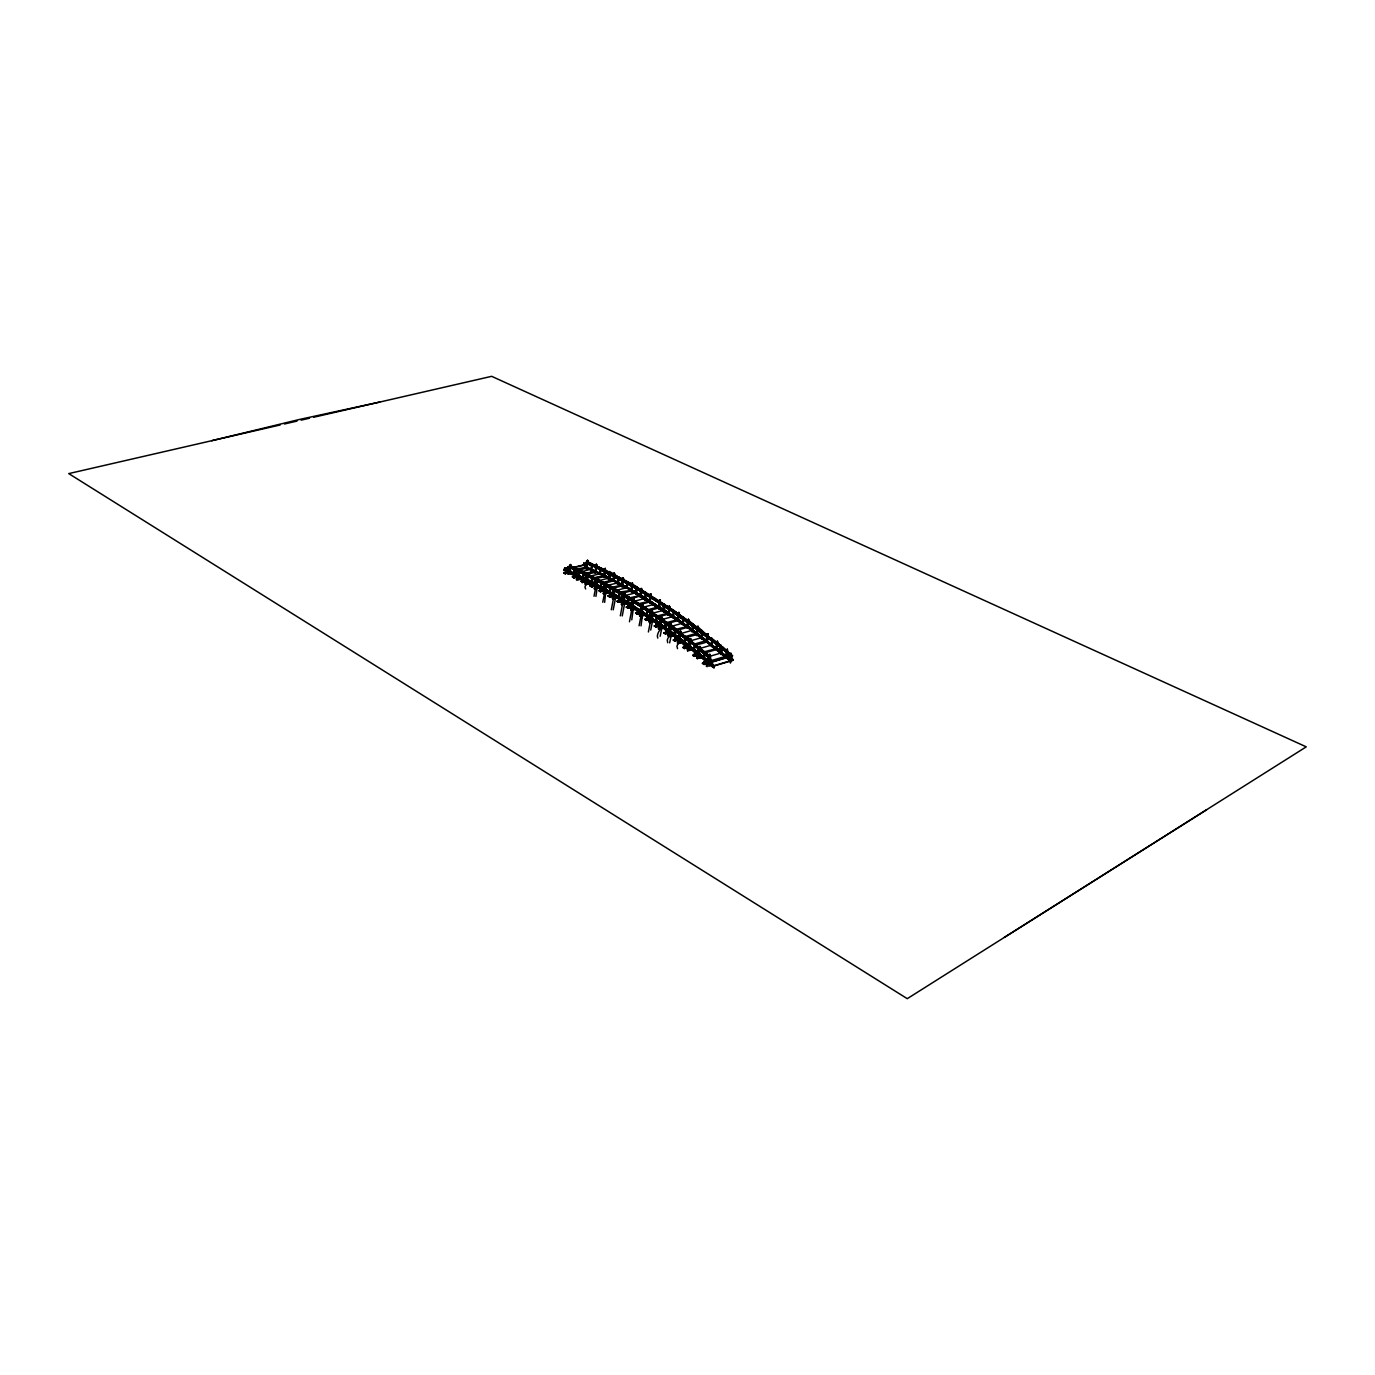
<?xml version="1.0" encoding="UTF-8"?>
<svg xmlns="http://www.w3.org/2000/svg" width="1375" height="1375" viewBox="0 0 1375 1375"><rect width="100%" height="100%" fill="white"/><g stroke="black" fill="none" stroke-linecap="round" stroke-linejoin="round"><path stroke-width="1.5" d="M579.528 576.348L573.667 577.792L579.562 576.022L574.544 573.65L574.802 568.098M664.348 605.481L644.634 592.47L664.675 604.828M574.355 573.186L574.698 568.288M605.137 569.508L605.223 568.511L604.725 569.37M665.947 623.305C666.944 618.148 665.139 640.148 665.397 623.253L665.534 627.43M641.438 588.328L640.905 588.93C642.469 591.216 640.87 587.108 640.939 589.102M565.641 571.467L566.225 570.762L565.658 573.65L565.383 571.244M583.069 581.333L583.533 572.894M642.778 604.45C639.22 640.148 644.445 593.759 642.555 605.859M668.198 615.158L669.659 606.925M583.43 573.152L583.206 582.141L583.705 578.102M671.086 623.958L670.588 624.68M574.08 576.641L574.028 574.733L574.922 575.317L569.663 573.444M649.808 602.92L650.684 593.862L650.169 594.739M675.469 630.42L675.83 629.011L685.042 636.539M656.82 615.725C644.188 606.925 657.284 608.592 651.561 619.678C649.894 619.764 653.091 608.884 651.63 611.462M583.241 579.356L578.411 577.552L579.064 575.369L572.413 576.984L578.291 575.214M600.084 568.958L601.133 568.408L599.998 573.633L600.755 567.875L612.803 574.406M587.795 561.155C581.728 560.347 616.722 575.987 600.806 568.855M591.903 577.637C564.403 559.402 606.753 586.523 601.305 581.642M587.623 579.906C571.622 583.98 588.878 576.727 592.212 582.038C591.198 592.883 593.914 581.728 591.68 584.186M609.709 573.255C607.888 571.931 611.016 573.169 609.503 577.895C613.181 572.877 606.409 572.292 609.95 573.375L608.884 572.67L608.438 579.631M632.173 583.877L632.277 582.862L631.984 590.769M608.558 579.717L609.194 572.55L608.798 573.564M609.383 596.853L615.312 595.358L609.383 596.853L608.077 596.011L610.397 596.733L610.448 586.317M633.308 599.294L633.462 598.366L632.947 599.242M658.831 608.953L660.017 599.775L658.573 607.612M683.255 618.544L683.977 617.736L682.034 617.409M568.562 574.303L568.167 572.138L567.909 573.873M610.603 586.128C594.172 577.895 627.413 595.719 610.569 586.094L610.208 587.692L610.345 586.523M660.842 624.955L660.67 626.312L661.581 617.1L660.98 626.227L651.784 619.953M577.466 578.377L577.534 576.503M586.352 580.869L585.784 582.433M601.133 588.741L600.961 591.319M587.727 563.406L619.489 579.7L617.323 577.844L619.025 577.448L617.822 584.306M594.705 589.17L594.602 585.217L594.705 589.17L600.789 587.606M595.169 587.383L595.237 585.475M618.372 577.62L617.323 577.844L618.698 577.895M604.209 590.356L603.659 594.052L610.105 592.281L605.584 589.72M697.005 633.188L692.88 630.111L693.378 625.694C692.536 623.906 687.139 618.32 687.895 620.073M610.087 594.722L610.689 593.862L610.191 596.595M669.35 606.53L667.941 615.003M618.819 597.627L612.7 599.208L612.597 595.237M613.181 597.42L613.25 595.495M591.594 582.192C583.395 583.292 588.913 569.68 588.07 573.598C590.03 572.533 583.258 585.544 592.006 584.358M627.928 603.075L621.809 604.691L622.188 600.995L615.106 597.025M622.291 602.886L622.377 600.961M627.43 582.794L626.88 582.364M623.184 600.291L623.116 599.603C607.217 604.759 626.175 596.337 628.409 602.473L627.997 604.398L628.358 597.145L628.031 602.783M692.794 625.591L693.533 624.783L673.887 610.844M617.719 578.222L617.908 577.122M629.131 598.005L628.702 597.094M619.73 600.067L618.836 599.191L619.197 600.067M640.836 612.683L640.561 614.677L640.647 612.734M596.355 564.231L595.959 572.292L590.511 570.023L591.817 569.697M636.642 587.211L635.869 594.155M650.083 620.916L650.169 618.956M636.591 587.503L646.061 592.556L644.772 593.347M659.587 625.505L659.312 627.516L658.419 627.086L658.986 629.303L665.792 627.602L670.381 631.366M678.391 613.113L678.872 612.391L677.892 620.606M669.075 632.397L668.8 634.408L667.889 633.978L668.456 636.213C677.583 638.275 678.906 626.914 670.45 625.522C673.148 625.762 668.989 622.892 671.344 624.955M669.986 632.947L679.405 640.595L680.659 631.091L679.645 639.427M678.528 641.558L678.631 639.581M615.33 588.998L647.47 609.005L646.387 616.309L647.264 609.022M688.273 647.041L687.637 650.873L691.763 649.688M614.161 573.134L612.941 580.8M647.109 609.916L647.419 608.97L646.714 614.281M697.984 654.792L697.159 656.477M703.055 632.62L702.281 631.744L701.886 632.792M687.191 628.22L688.411 619.18L687.861 627.584L705.684 641.163L697.486 634.356M704.533 653.177C705.427 647.814 704.103 664.022 703.914 657.611M707.644 664.847L707.747 662.853M646.439 619.231L647.212 617.066L647.023 618.097M655.978 626.622L656.442 624.663M664.383 605.292C661.306 602.886 671.155 608.214 668.903 606.822M709.844 654.259L709.139 655.153L710.239 655.652L709.156 654.569C712.542 655.102 708.245 666.652 708.692 662.355L709.964 661.994L712.955 665.981L709.913 662.337M696.712 635.577L698.019 626.244L697.452 634.683L698.38 634.425M712.611 640.234L711.648 639.375L712.714 640.458C709.913 651.767 713.333 638.292 710.737 638.464M673.166 617.977L673.389 611.514M665.723 630.627L665.895 633.823L665.552 630.661L666.497 631.262C664.091 631.52 668.645 630.334 665.775 633.445M674.85 636.711L675.658 629.252M690.198 639.564L690.319 638.516L689.786 639.427M683.323 618.32L683.427 617.392L682.688 622.858M706.63 641.919L707.025 633.892L708.108 633.875M659.863 600.72L659.948 600.377M670.416 631.039L663.816 632.998L670.673 631.194L679.989 638.206L673.372 640.183L674.781 641.094L675.108 637.828L675.933 638.739M683.358 617.616L682.619 624.766M689.477 646.817L712.233 666.205C713.522 660.533 711.872 670.536 709.672 656.253M689.425 647.144L697.709 653.967L700.167 653.95L709.053 661.788L684.681 642.245C684.286 648.691 684.183 632.775 685.661 637.862L684.527 642.417L684.819 637.312M709.431 657.628C703.708 656.614 685.163 632.448 684.784 638.223C649.963 610.483 609.28 585.991 570.745 567.548M697.933 626.948L712.972 640.389L711.58 639.152M682.962 617.255L681.948 617.409L682.945 617.392M721.927 648.175L720.603 647.453M563.698 572.859L569.559 571.106L571.175 572.138L564.936 573.667L563.698 572.859L570.333 571.261L578.136 575.403M570.161 573.1L569.594 570.78L568.614 571.656L563.802 569.731L584.323 564.747L587.555 560.209L586.3 568.941M569.594 571.759L569.594 570.78L564.059 569.353L574.527 573.959L569.852 572.464M564.695 569.508L569.989 565.916L579.562 570.161L570.333 565.83L564.644 569.577L564.73 567.72L564.609 570.006L564.884 567.823M564.936 573.667L563.733 572.533M565.658 573.65L565.812 570.505M569.766 572.258C570.625 564.988 569.783 563.956 570.797 565.28M570.969 565.314L570.109 567.239C556.411 584.547 580.181 556.016 564.609 570.006M569.869 573.186L570.573 564.438L570.367 565.538M570.367 572.103L570.934 565.623L569.903 565.159M573.994 577.517L574.458 574.87M574.183 574.698L574.389 577.775L572.447 576.658M579.064 575.369L579.545 576.366L573.873 573.495L574.802 573.478L575.3 568.408L569.955 565.967M671.498 624.216L670.931 624.92L671.086 624.044M580.869 577.087L576.469 578.033L576.314 579.7L583.086 578.634M577.002 580.147L577.156 578.48L581.213 577.483M578.497 576.366L579.322 568.408L579.116 576.211M628.203 598.709L610.122 586.678L578.652 570.35L574.458 576.606L578.789 570.436M578.909 577.225L579.82 568.837L578.789 569.095M680.058 639.272L694.564 649.688C693.859 656.958 693.877 640.269 695.355 645.442L694.203 650.031L694.512 644.909M573.65 570.109L586.85 566.878L584.1 564.472L583.378 564.953L587.348 567.944M582.708 578.033L583.172 572.98M583.877 565.297L583.756 563.217L583.877 565.297L587.847 561M583.43 577.603L582.656 577.741C593.209 579.098 585.698 584.22 581.247 581.023M583.172 580.112L584.083 572.619L583.034 573.169M584.341 564.781L584.152 562.994M582.88 581.006L583.206 582.141M591.903 583L585.114 584.083L585.269 582.398L589.325 581.384M586.523 569.078L587.555 560.312M586.833 569.009L587.177 567.892L596.114 572M585.819 584.53L585.973 582.862L590.03 581.831M586.18 579.803L578.6 576.572M590.906 569.92L587.142 568.219L587.933 561.498L587.039 560.897M587.108 579.562L579.58 575.712L578.05 576.073M583.533 581.161L587.692 575.661C591.989 567.48 573.805 596.011 587.486 574.681M692.312 624.164L691.556 623.425L691.934 624.319M716.358 649.602L717.441 641.248L716.908 642.142M591.113 564.97L591.473 563.973L590.872 571.089L592.298 564.248L591.25 564.781M590.098 585.973L595.994 584.169L597.644 585.217L591.37 586.816L590.098 585.973L596.784 584.341L605.516 589.05L599.07 590.545L600.342 591.714L606.22 590.202L597.283 584.994L591.405 586.489L590.116 585.664M591.834 582.347L592.109 576.812L591.766 585.63M592.092 586.781L592.264 583.584M585.114 584.083L592.453 582.192L592.642 577.534M594.705 571.158L596.166 571.141M595.066 572.997L595.873 564.919M595.306 573.152L596.355 564.334M595.598 573.066L595.702 572M595.908 571.312L587.211 567.583L584.066 564.781M680.505 632.07L680.144 631.228L680.986 631.933M727.083 650.409C727.169 650.564 728.08 648.347 726.498 650.409L725.639 657.216M595.925 572.275C631.503 588.053 665.792 610.827 697.589 634.356L686.348 637.502M596.423 566.105L600.789 567.909M595.066 584.409L587.417 580.938M596.217 585.355L596.389 578.153L597.438 578.634L596.836 585.2L591.25 582.605M596.561 578.188L597.369 578.119M596.08 584.512C595.564 591.044 598.812 574.166 596.527 578.016M592.144 585.595L596.595 580.267C597.18 575.902 585.166 597.472 596.664 579.459M610.345 593.88L596.802 586.987L595.805 586.18L596.716 585.114M596.784 584.341L595.822 584.684M600.067 568.752L600.583 568.683M600.841 582.312L601.786 582.656C599.792 594.464 600.6 578.738 601.631 581.573M601.494 587.297C601.184 600.256 597.42 578.858 604.931 589.359L605.275 591.164L605.688 589.995L609.434 592.144L605.327 590.116M600.342 591.714L599.07 590.545M694.839 653.984L695.458 653.211C697.83 658.952 689.941 653.434 694.117 656.373L700.133 654.294L694.117 656.373M603.539 575.455L609.52 578.325M603.917 577.311C603.9 571.175 606.77 560.759 604.227 577.242M603.659 594.052L603.625 591.938M604.502 576.022L605.155 569.095M604.811 576.606L605.223 568.511M598.348 580.817L609.503 577.895L603.952 575.712M605.189 590.219L605.498 583.155L606.444 583.464L605.808 590.064L604.261 589.222M601.391 590.666L605.378 584.117M605.275 591.164L606.048 582.261L606.289 583.12M605.722 589.531L599.036 590.872M605 570.797L608.867 572.842M608.867 579.648L608.902 577.792M603.9 576.159L605.533 575.781L613.388 579.786L602.164 582.605M605.653 585.578L600.961 582.57L610.827 587.52L609.795 591.955L609.727 587.383C611.909 585.492 566.775 563.647 606.306 583.928M609.675 596.544L610.277 593.587L610.087 596.819M610.07 593.467L610.105 591.594L605.756 589.205M626.622 588.036L612.459 580.009M613.302 581.023L614.092 573.633M613.68 580.181L604.845 575.953M613.748 581.178L614.539 573.289M615.123 587.245L614.092 596.544L606.066 591.886M614.075 594.842L606.255 589.875L600.377 591.387M614.487 590.133L614.436 589.222L610.139 595.616L614.436 589.222M614.178 595.048L614.316 596.286L614.487 594.963M703.845 659.57L704.636 652.283M684.681 642.245L649.017 616.344L609.469 591.817L615.312 595.358M618.475 582.553C616.309 583.103 620.28 581.109 618.887 578.325L617.375 577.242L618.802 578.102M618.887 597.094L619.317 591.422M619.334 596.819L618.853 598.709L619.025 596.905M619.231 591.938L629.234 597.42L628.65 602.628L627.705 602.645L646.886 615.106L641.97 612.786M624.8 600.686C604.983 603.384 640.269 603.23 614.367 595.255M619.283 599.328L618.784 599.792C618.561 605.464 621.998 597.111 615.519 596.922L614.092 596.544M618.853 598.709L618.887 591.594L619.833 592.419M619.317 592.814L619.781 591.559L619.506 596.922L618.561 596.956L623.648 599.964M621.827 586.695L622.531 578.084L623.425 578.789M717.286 642.228C718.352 644.703 731.277 652.094 729.609 655.703M622.067 586.85C621.259 584.117 624.284 577.363 622.531 578.084L623.597 578.806L622.755 585.991M622.377 586.781L622.48 585.681M621.809 604.691L621.62 602.577M622.48 584.925L623.648 585.733L612.03 580.439M623.975 600.652C621.191 595.547 626.278 585.767 623.184 601.597C625.642 601.184 623.837 590.322 624.491 593.656M623.614 595.564L623.562 594.653L619.248 601.081L623.562 594.653M623.614 600.411L623.734 601.666M626.347 582.502L627.705 581.728L636.831 586.919L635.92 587.228M627.498 582.691L626.398 582.038L628.083 582.261L626.931 587.537L627.241 581.986M626.931 587.537L627.481 582.845L636.264 588.156M627.688 608.094L633.634 606.53L627.688 608.094L626.347 607.217L632.878 605.344L628.169 602.302M697.864 627.223C696.695 625.178 699.737 628.169 697.366 627.808L692.828 624.284L692.261 625.539C693.137 636.041 692.192 625.986 686.95 626.639M704.086 664.039L704.223 661.117L705.186 661.753L704.172 661.616M626.381 606.891L628.375 608.025L628.564 604.777L627.962 607.75M628.117 605.55L628.702 607.956L628.564 604.777L623.202 602.009M631.142 591.938L631.572 584.031L632.689 583.859M631.297 590.391L622.256 584.994M631.452 591.852L632.208 583.464M691.917 630.712L692.845 630.455L688.823 626.983L687.861 627.584L631.847 590.734L621.517 593.398M631.761 590.047L630.558 589.566M635.078 609.348L630.987 610.431L631.383 606.736M631.348 605.567L623.459 601.03M632.534 606.547L632.775 599.225L633.858 598.623M632.38 607.32L633.273 599.603M633.394 598.967L632.38 607.733L633.462 598.469M632.741 599.552L633.738 599.191M726.155 657.559L727.255 649.172L726.773 657.388L725.192 656.786L730.864 660.98L732.978 660.361L731.672 660.137L726.962 651.664L692.725 624.8M644.325 597.489L635.577 592.333L636.505 587.005L641.644 590.219M636.247 587.658C666.48 606.495 583.413 559.178 623.03 580.439M636.711 592.556L637.244 587.331L635.903 587.366L641.644 591.078L641.506 590.133M636.969 614.127L642.933 612.202L636.969 614.127L635.662 612.923L642.142 611.686M635.662 612.923L637.673 614.058L637.862 610.792L637.244 613.783M637.398 611.566L637.553 613.697M637.777 613.834L638.103 611.514L637.244 611.703M641.712 589.033L640.767 589.067L640.045 596.011L641.73 595.616M640.286 597.334L640.166 596.08M640.595 597.248L641.369 588.827M640.991 596.475L641.833 589.548L640.767 589.067M699.961 646.869C696.781 668.955 702.092 642.452 699.514 647.161M643.775 613.147L639.684 614.247L639.495 615.966L647.195 614.608L642.417 611.514L635.628 613.25M640.252 616.447L640.423 614.728M640.647 611.583L632.655 606.77M641.833 612.562L642.211 605.361M642.142 607.269L642.073 606.358L637.725 612.855L642.28 607.372M642.28 605.069L643.173 605.688M632.38 607.733L641.902 613.508L641.97 612.064M644.72 593.089L664.916 605.653L664.434 609.95L659.038 607.062M645.012 593.261L645.167 592.316M663.953 605.309L665.053 604.759L645.889 592.573L644.72 599.861L645.528 593.192M644.858 599.947L645.356 598.073M654.156 604.656L655.084 604.416L645.648 598.245L646.422 592.934L644.566 593.209M646.319 620.417L652.283 618.475L646.319 620.417L644.995 619.197L650.925 617.581L623.219 599.964M646.525 616.395L646.886 614.402L651.527 617.616L644.944 619.523M646.577 620.073L646.663 619.163M647.212 617.066L647.333 620.263L646.611 617.684M644.995 619.197L647.006 620.348L646.663 617.203L647.642 617.341M649.258 601.666L649.997 594.705L651.08 594.12M649.43 601.287L644.737 597.953L650.117 601.098M650.65 596.595L650.598 595.684M650.22 602.147L650.942 594.67M650.925 601.614L649.791 602.233M649.584 622.737L649.017 620.52L649.584 622.737L656.597 620.898L656.923 615.45M651.114 618.492L659.347 624.714L650.684 618.492L652.145 610.586M652.077 611.188L651.561 619.678M660.309 624.095L661.684 625.35L655.737 626.983L654.345 626.089L660.894 624.491M655.978 621.07L656.494 615.33L666.291 622.428M655.961 620.778L656.219 622.617L656.425 620.778L655.48 620.744M655.737 626.983L661.719 625.006L671.584 632.122M659.691 607.2L649.705 601.116M659.123 608.867L659.244 607.767M660 602.525L659.931 601.597M660.292 600.892L659.519 608.077L660.447 607.836L658.9 606.702M722.047 647.23L721.205 654.466M658.986 629.303L658.814 627.155M660.602 625.367L661.581 617.1M661.014 619.214L656.459 625.677L661.272 619.042M661.066 617.994L661.581 617.186M664.727 604.381C662.114 602.284 662.595 609.366 664.434 609.95M663.317 611.738L664.28 609.778L668.852 612.906L667.116 613.508L630.094 590.322M663.953 606.152L664.177 604.158L663.3 604.519M663.455 611.823L664.434 605.189M663.747 611.738L663.953 609.933M665.191 629.475L666.136 622.136M665.259 633.566C678.184 628.719 666.927 636.419 663.867 632.655M667.528 613.405L656.098 616.206M668.491 615.072L668.628 613.972M669.35 606.547L669.058 613.972L657.834 616.962M668.886 614.281L669.419 605.945M668.456 636.213L668.663 634.477L672.77 633.325M670.089 632.259L670.347 625.161L671.413 624.8M660.877 617.959L670.777 625.917L665.947 632.586L666.823 632.62L670.364 625.986L651.406 611.772L652.455 611.411M670.33 631.83L670.141 633.205L671.017 624.559M672.53 610.672L674.214 610.758M669.9 633.05L671.481 625.316L670.381 624.834M673.63 610.672L673.355 615.862M670.45 625.522L680.35 633.05L675.503 639.77L680.144 634.167L675.177 630.919L676.208 629.612L675.314 629.32L709.569 656.769L711.889 665.93L712.989 665.655M675.159 636.625L675.228 634.683M675.658 637.673L675.778 640.922L675.572 638.498M677.566 619.902L672.994 616.189L674.489 610.964L664.297 604.502M675.005 640.716L675.898 638.43M678.837 615.158L678.786 614.23L681.141 617.392M679.13 613.388L678.872 612.391M682.138 642.228L678.013 643.397L678.133 639.238L677.789 641.059M678.013 643.397L677.841 641.248M679.13 640.234L679.525 638.567M679.714 634.322L680.092 633.239M679.456 640.217L681.106 632.122M673.372 640.183L680.247 638.361L679.491 638.911M682.344 618.509L683.014 616.773L681.983 617.117C723.078 649.722 645.58 588.586 690.25 624.577M674.781 641.094L680.78 639.083L674.816 640.767L673.406 639.839M672.53 616.962L676.964 619.884L665.431 622.909L670.227 626.708L683.323 622.978L683.633 618.2M683.031 647.316L684.441 648.244L690.422 646.542L684.406 648.587L683.031 647.316L688.995 645.614L690.783 646.766M684.956 647.642L684.509 647.35C685.867 640.802 684.922 651.767 685.3 645.15M684.406 648.587L684.509 647.35M687.07 626.725L682.464 622.978M685.541 645.906L684.63 648.192M688.359 621.947L688.617 621.208M688.669 620.177L688.411 619.18M691.178 647.436L687.053 648.622L687.637 650.873M691.625 624.061L692.536 623.562L691.917 624.473M689.167 646.027L689.339 647.848L690.233 639.134M685.438 647.436L689.992 640.492L685.094 636.47M691.848 625.298L692.089 623.288M689.906 646.714C688.359 623.133 696.764 663.472 680.23 640.561M692.983 624.422L692.158 631.847L692.381 630.008M731.672 660.137L731.861 658.384C736.966 665.036 718.781 637.089 732.05 659.759M696.455 635.405L697.933 626.656M694.203 655.119L694.908 653.366M696.644 633.823L679.319 620.177L678.339 620.761L679.302 613.405L678.219 612.666L679.422 612.837L678.305 613.405M694.323 655.978L694.427 655.05M694.77 656.27L694.994 652.902M697.022 635.473L697.159 634.356M697.348 633.617L696.111 633.119M701.284 632.775L697.812 628.925M698.277 627.241L698.019 626.244M701.078 657.559L697.331 658.659L697.314 656.425M697.331 658.659L697.537 656.906L701.302 655.806M698.998 654.655L699.342 647.144L700.477 646.525M701.009 633.566L701.147 630.506L701.955 631.4M699.359 649.241L699.72 648.227L694.788 644.067M701.25 633.72L701.68 630.352M701.559 633.634L702.35 632.087M699.033 655.6L699.222 654.208M699.273 653.744L693.842 649.894L698.655 653.692M702.814 632.5L701.869 637.484L702.041 631.4L701.078 630.97L701.972 630.558M701.456 639.203L702.316 637.123L710.789 644.102M701.766 639.117L702.488 632.62M714.089 665.981L709.878 662.681L703.897 664.452L702.488 663.162L731.105 654.723C736.656 657.353 722.133 657.473 727.444 656.838L733.03 660.017L711.992 666.273L714.089 665.981L713.883 667.734L714.502 665.844L708.434 661.375M704.052 657.405L704.688 652.008L703.966 653.159M706.114 641.592L707.678 633.6M703.897 664.452L732.566 655.652M707.008 640.991L692.656 630.18M707.627 636.384L707.575 635.456L709.93 638.636M704.412 663.936L704.773 660.962L704.55 664.331L702.488 663.162M725.192 656.786L707.111 642.073L708.091 634.958L707.18 633.738M706.303 666.205L707.231 662.509L707.094 664.486M707.094 666.72L707.317 664.967L711.081 663.85M710.892 638.498L711.339 637.708L711.631 638.756M709.844 654.363L708.778 662.698L709.259 655.308M711.339 637.708L711.202 638.688L711.648 637.914M708.606 662.166L700.133 654.294M709.156 657.284L709.105 656.339L704.602 663.077L709.105 656.339M709.002 662.252L708.555 663.489M711.562 645.012L712.164 639.1L712.095 640.647M711.459 646.663L711.528 644.72M711.889 665.93L712.594 663.609M726.533 656.631L717.63 648.88L715.842 649.258L716.684 642.452C719.452 638.034 714.88 649.705 717.784 649.481L720.534 651.87M716.736 648.673L706.595 641.025M720.362 647.591L717.32 643.105L726.842 652.248L673.475 612.27L641.025 591.663M720.397 648.587L721.084 645.339L721.291 647.677M720.637 648.742L721.084 645.339M720.947 648.656L721.841 647.367M721.325 652.833L721.772 647.058M720.895 654.569L720.981 652.609L726.567 656.287M721.136 652.712L722.666 647.35L721.428 647.178M722.752 647.711L721.308 646.783L722.752 647.711L703.862 653.211M623.184 577.93L621.827 585.544M732.978 660.361L725.691 656.752M624.25 592.78L624.181 593.364M730.211 656.545L730.434 653.933M730.898 653.28L730.434 656.683L730.898 653.28L730.4 655.394M730.864 655.686L730.28 656.305M732.514 655.995L731.105 654.723M730.245 662.853L730.469 661.1L706.698 642.194M730.641 662.733L730.864 660.98M694.719 645.631C693.842 644.359 700.923 644.652 707.145 641.747L716.977 649.412M701.216 632.431L702.402 633.119L702.831 631.52M722.098 646.989L721.359 648.106M601.408 581.436L600.72 590.511M627.344 583.309L628.083 582.261L627.017 582.811M665.895 623.58C663.936 616.223 652.438 616.138 646.972 609.572M664.297 605.825L664.52 604.416M673.234 611.72L673.956 610.62M684.784 638.223L695.028 645.7L649.464 612.27L626.192 597.3L592.247 578.136L592.573 576.52M661.392 618.355L660.911 617.375L661.994 617.358M614.161 573.048L614.539 574.338L613.491 573.873L614.47 573.839M614.436 588.105L614.917 588.483M605.825 583.619L605.55 582.278L606.358 582.966L605.344 583.327L606.461 583.137M692.88 625.212L693.275 625.453M579.116 569.611L578.669 568.666M576.623 577.998L577.07 576.194L576.812 577.947M585.613 582.33L585.698 580.611M720.998 645.803L720.534 646.284M594.773 585.183L594.997 587.434L598.916 586.455M607.888 591.319C603.264 596.372 603.608 587.28 603.281 591.869L607.561 590.923M701.594 630.781L702.075 631.108M588.07 573.598L587.177 581.505L587.795 580.216L592.161 582.691L591.216 582.931M630.781 608.162L631.073 606.375L631.297 608.678L635.25 607.647M640.561 614.677L640.337 612.356L640.217 614.281M656.597 615.536L656.219 622.617M649.361 620.434L649.67 618.63M675.555 638.12L675.469 638.894M645.82 592.831L645.717 593.725M585.664 588.964C582.725 585.011 589.961 583.12 587.383 584.134M687.225 648.587L687.758 646.697L687.981 649.069L691.969 647.952M594.034 596.252L595.53 588.345L596.681 588.019M595.925 596.372C597.3 588.792 596.63 587.28 596.269 588.775M602.748 602.25L604.587 593.02M604.656 602.37L605.636 592.9M620.314 615.828L622.617 603.831L624.439 604.158M622.239 615.948L624.542 603.952L623.528 603.453M697.263 654.517L696.919 656.339L697.452 654.466M611.308 609.778L613.508 598.366M629.458 621.758L631.795 609.572L633.617 609.898M631.778 619.833L633.205 609.28M647.092 617.495L647.591 617.822M613.216 609.881L615.433 598.469L613.955 598.022M639.066 625.78L641.145 615.364M641.008 625.883L642.452 615.278M648.381 631.967L650.375 621.844M650.719 630.059L652.334 621.964L651.286 621.466M628.444 605.189L638.292 611.067L637.673 611.978L638.137 610.981M657.8 638.103C655.566 634.081 662.406 626.88 660.567 628.856M660.155 636.264L661.736 628.513L660.688 628.014M667.717 642.727C665.552 637.673 671.378 635.817 670.416 634.941M669.677 642.847L671.223 635.405L670.055 635.766M677.514 648.639C674.988 643.552 681.312 643.191 679.972 642.125M699.273 657.336L700.012 658.041L698.277 657.955M689.837 649.619L688.497 649.722M579.236 579.064L577.981 579.545M694.822 655.016C702.247 659.656 689.786 637.605 709.466 656.855M704.911 663.283L709.311 657.388L704.258 653.28L708.916 657.061L709.998 656.648L704.498 651.973M610.431 595.805L614.711 589.411M623.477 595.478L619.816 600.944L623.769 595.667M632.758 600.359L628.427 606.822L632.964 601.373M628.719 607.011L633.05 600.548M638.017 613.044L642.366 606.547M647.058 619.128C661.1 599.019 638.447 632.019 651.647 613.611M656.769 625.883L660.859 619.111M666.239 632.775L670.364 625.986L675.383 629.63M675.795 639.959L679.938 633.136M565.984 572.67L569.903 566.259L579.528 570.591L574.527 567.978L573.942 573.805L587.675 580.559M574.716 576.778L578.927 570.522M619.644 600.067L619.18 600.222M638.137 611.823L637.794 610.689M656.889 624.645L656.064 623.752L656.081 625.728M695.286 653.967L694.633 653.039M618.097 577.809L617.392 584.289L618.252 578.119L617.341 577.706M683.1 617.461L683.22 618.819M722.27 647.247L716.891 641.97M716.513 644.016L706.836 636.298L716.461 644.462M726.962 651.664L722.322 646.783M697.314 627.859C698.603 628.427 709.552 638.069 707.025 633.892L707.678 633.703M697.108 628.994L705.822 635.027M689.614 640.166L690.748 639.564L689.648 638.808L690.869 638.98L689.58 639.736L710.05 656.184L712.336 665.792M702.402 631.641L702.023 632.603M702.195 632.878L706.716 636.814M699.342 647.9L700.442 647.625L699.342 647.144M673.527 611.823L674.386 611.531L664.245 604.948M678.133 614.436L673.784 610.655L678.236 613.938L679.198 613.216M670.227 626.708L675.28 630.386M683.22 617.358L687.655 621.242M689.356 641.764L679.766 633.858L691.952 630.386M687.569 621.844L693.413 625.35M651.217 613.766C636.934 603.23 661.392 619.867 647.075 610.173M685.403 637.622L656.253 616.516L675.228 630.455M610.981 595.65L614.35 590.047L619.627 592.402M619.094 592.591L614.814 590.184M618.166 577.294L618.062 578.256L627.997 582.828M628.478 597.094L647.797 609.366L646.697 609.933M645.459 593.777L645.683 594M600.136 569.663L596.011 567.153L609.95 573.375M597.283 580.147L592.006 577.861L615.295 590.064M600.737 569.095L604.828 571.88M609.091 573.598L613.766 576.417M606.272 584.994L610.517 587.727M609.984 587.434L614.711 590.683M627.739 581.763L618.252 577.019L630.884 584.117M579.133 570.264L583.705 572.55M583.911 564.884L586.987 561.773L600.755 568.339M592.573 577.723L587.812 575.695L592.058 577.809M668.903 606.083L669.728 606.77L668.697 607.131L688.153 620.675L688.738 620.005L687.672 620.366L686.881 627.103L688.033 626.691M727.255 649.172L727.031 650.736M584.289 565.194L586.902 562.272M642.108 604.622L643.053 605.481M708.692 666.239L709.861 665.895M698.93 658.195L700.081 657.852M689.219 650.427L690.388 650.083M679.594 642.95L680.762 642.623M651.166 622.308L652.317 621.981M641.816 616.017L642.984 615.708M632.569 610.019L633.72 609.709M623.373 604.278L624.525 603.969M614.264 598.795L615.416 598.503L613.663 598.589M605.223 593.656C608.42 592.866 603.144 594.498 605.103 592.711M578.566 579.752L579.7 579.477M583.859 573.289L583.275 572.67M596.612 565.314L595.702 564.506M592.745 577.741L592.144 577.105M605.516 569.302L604.673 569.491M614.419 574.131L613.508 573.306M615.381 588.362L614.453 587.52L615.622 587.675M633.738 599.483L633.462 598.366M650.959 594.98L650.031 594.138M647.556 610.053L628.856 597.042M644.806 592.436L667.631 607.492M656.975 616.327L656.838 615.227M674.386 611.531L678.562 614.969M685.558 637.622L684.595 636.78L696.077 633.445L676.552 619.988M695.252 645.219L694.942 644.153M717.716 642.4L716.736 642.125L717.441 641.248M1004.369 937.389L1206.562 809.772M652.231 622.17L650.53 622.084M642.881 615.897L641.042 615.57M609.383 572.842L636.384 587.056M708.503 663.867L714.278 667.614M714.502 665.844L730.469 661.1M703.587 657.783L708.503 661.048M702.436 663.506L709.363 661.616L709.878 662.681L707.798 661.272M727.152 656.219L731.07 655.05M708.245 662.355L709.328 661.959M710.291 662.561L726.241 657.852M710.17 655.136L709.62 655.841M727.702 650.22L726.67 650.22M703.416 657.577L704.309 657.577M720.792 652.489L721.772 652.455M699.188 654.569L703.553 658.109M707.988 656.82L721.016 653.005L725.227 656.459M699.136 654.913L703.278 658.522L704.636 658.127M720.569 653.452L721.909 653.056M704.412 659.88L699.153 655.892M715 648.948L702.419 652.283M715.894 648.794L717.63 648.88M699.548 653.916L690.422 646.542M704.43 652.42L704.206 653.744L694.461 645.872M716.994 648.828L711.219 644.806L712.181 644.841M698.466 654.311L700.167 653.95M721.6 648.673L722.494 648.261L721.669 647.711M699.875 656.373L703.038 658.677M696.541 658.144L702.178 656.494M693.533 650.633L694.478 650.358L689.752 646.405M711.219 645.528L712.147 645.253M690.164 648.622L694.684 651.991L688.755 647.694M694.444 653.864L695.406 653.692L694.392 653.555M698.741 653.022L700.098 654.62M692.708 655.084L698.689 653.348L700.494 654.517M712.456 640.269L706.784 636.367M707.111 642.073L707.85 641.541M711.838 640.888L712.525 640.011M687.466 648.708L691.591 647.522M693.67 649.688L694.822 649.859M716.667 643.328L712.164 639.1M698.242 648.948L711.253 645.184M699.067 649.498L704.791 653.572M684.286 643.964L684.956 642.125L680.247 638.361M684.612 644.497L679.405 640.595M684.681 645.786L685.592 645.356M710.789 638.636L711.752 638.464L710.978 637.828M682.98 647.659L689.03 645.27L690.37 646.869M694.564 644.016L705.719 640.819L707.145 641.747M707.042 640.664L705.272 641.283L695.63 633.892M685.128 647.247L686.005 647.281M694.667 644.6L694.358 645.098M712.061 639.616L712.147 640.372M690.456 646.198L689.7 646.748M706.561 641.369L710.823 643.775M695.389 645.116L694.238 644.961M702.127 633.325L697.159 628.925M678.219 641.661L682.327 640.492M677.239 642.898L681.364 641.73M707.111 634.631L707.97 634.442M684.011 642.091L685.145 642.245M701.353 637.158L702.488 637.312M679.834 639.341L684.131 642.623M690.422 640.836L701.577 637.656M679.783 639.684L684.819 642.744L680.109 638.945M701.525 638L702.47 637.725L698.191 634.15M675.056 638.309L675.95 637.897M675.108 638.619L676.053 638.447M679.405 637.828L680.745 639.409M684.991 636.986L684.681 637.502M696.523 633.738L697.658 633.445M679.13 639.1L680.814 638.739M696.592 634.288L698.225 633.823M685.695 637.519L684.561 637.364M680.092 632.122L680.659 631.194M667.7 635.714L671.808 634.562M698.328 627.086L697.795 627.773L693.172 624.198M698.448 627.275L697.314 627.12M691.745 629.888L692.862 630.042M697.263 628.323L702.78 631.967M692.691 629.853L692.02 631.744M670.261 632.173L680.281 639.255M670.227 632.5L675.228 635.405L670.536 631.761M697.056 629.441L692.605 625.556M675.022 637.123L670.673 633.394M691.47 624.198L692.484 624.044L691.505 623.906M665.913 631.709L666.102 630.506M665.07 627.791L669.848 630.661M673.527 629.973L686.056 626.794M669.591 631.933L670.639 631.538M675.847 630.059L674.919 630.369C673.252 632.311 675.984 635.972 674.592 634.923L679.336 638.498M670.02 631.916L671.241 631.572M687.019 627.189L688.634 626.725M676.775 630.352L688.016 627.258M692.502 626.072L693.189 625.23M658.23 628.805L662.337 627.67M682.206 622.823L687.431 626.089M660.773 625.281L670.708 632.087M660.739 625.608L665.706 628.272L661.048 624.869M682.378 623.648L683.323 623.391L677.858 619.73M660.103 626.175L665.93 629.888L661.186 626.502M682.395 617.684L683.65 617.237M651.062 617.959L660.945 624.147M677.033 619.214L673.698 616M654.345 626.089L661.186 624.319L665.792 627.602M677.428 619.833L683.169 622.789M661.152 624.645L650.891 617.564M683.873 618.32L677.995 615.123M660.103 625.041L661.753 624.68M679.112 619.902L677.377 620.297L678.15 613.577L679.302 613.405M682.962 619.008L683.014 618.114M667.27 623.494L678.494 620.452M658.762 626.983L659.416 625.556M659.175 627.567L663.283 626.433M650.873 621.689L654.981 620.572M655.377 621.328L665.036 628.134M661.856 619.558L672.959 616.516M663.575 609.967L673.887 616.275L671.017 614.281M655.325 621.655L656.27 621.397L623.305 600.497M660.653 620.297L656.305 616.447M672.925 616.859L673.853 616.602M677.944 615.57L673.578 611.772M656.081 623.116L651.32 619.523M672.495 610.947L674.163 610.603M647.023 614.487L650.959 617.255M668.25 612.889L664.245 610.105M655.944 616.395L657.112 616.223M650.77 618.131L656.597 620.898M668.113 613.439L669.109 613.078M673.733 612.03L668.594 608.592L673.475 612.27M650.684 618.492L652.334 618.131M656.202 616.962L651.269 613.319M667.941 613.817L669.659 613.422M668.439 614.127L669.814 614.023M649.756 621.019L653.864 619.902M669.694 607.062L668.783 607.475L674.111 611.05M651.406 612.648C639.65 603.677 654.792 614.367 651.595 611.291M650.616 613.783L663.541 610.294M663.506 610.62L664.434 610.38M668.491 609.108L664.108 605.619L664.95 605.327M658.23 606.547L658.78 606.908M646.542 610.122L658.195 606.891M658.625 607.166L659.725 606.873M641.438 611.875L642.383 611.841M646.783 610.689L647.659 610.277L628.031 597.85L629.234 597.42M664.056 606.066L664.709 605.206M641.352 612.236L642.967 611.875M648.484 610.723L659.673 607.767M642.383 614.212L647.109 616.705L642.039 613.8M642.056 605.533L643.208 605.361M659.312 600.961L660.43 600.033M632.294 609.417L636.384 608.317M643.827 607.097L654.191 604.33M654.895 604.141L651.148 601.545M636.625 609.331L637.57 609.091M654.827 598.228L653.795 598.709L654.775 598.692M627.945 605.67L628.942 605.516M636.436 604.227L650.409 600.927M626.347 607.217L633.119 605.498L642.177 611.359M632.053 606.22L633.205 605.911M632.483 606.22L633.669 605.859M637.777 605.086L650.358 601.82M642.228 605.052L643.173 604.605M645.408 594.223L641.609 591.027M640.561 596.561L641.884 596.217M649.963 595.031L651.097 594.859M633.239 599.861L632.775 599.225M621.981 602.989L626.055 601.906M621.07 604.209L625.161 603.144M645.837 598.108L641.025 595.805M632.517 601.7L644.944 598.434M627.413 603.367L628.341 603.127L623.734 600.652M644.909 598.761L645.837 598.52M644.995 593.33L646.422 592.934M641.18 595.272L627.997 598.177L647.367 610.534M622.875 600.497L624.473 600.136M630.644 598.847L640.647 595.856M608.077 596.011L614.814 594.327L619.266 596.767M613.748 595.048L615.347 594.67M630.902 590.614L635.198 591.611M631.452 589.652L632.758 590.494L631.417 591.164M623.7 593.673L624.559 593.484M623.545 593.862L624.68 593.673M640.733 589.394L641.867 589.222M624.508 594.464L647.419 609.452M641.695 590.012L646.027 593.003M612.511 597.111L616.945 596.458M636.075 587.177C651.337 595.289 630.438 585.956 637.244 587.331M618.406 596.784L623.683 599.62M635.577 592.333L640.939 595.117M636.659 592.47L631.331 590.064M618.527 597.283L622.136 600.188L614.35 595.581M623.373 596.028L635.783 592.797M618.269 597.678L619.197 597.438L614.642 594.859M623.837 596.131L618.836 592.505L619.73 592.212M635.748 593.123L636.677 592.883M614.883 589.583L610.173 586.248L610.947 586.644L609.881 587.194M609.314 591.645L610.414 591.783M626.45 587.245L627.533 587.383M602.955 593.587L609.056 592.023M626.622 587.348L629.956 588.655M616.327 590.373L626.656 587.727M631.881 586.283L635.336 587.692M609.933 593.381L609.95 593.983M618.991 592.316L620.073 591.748M636.9 587.778L636.006 588.07L637.106 588.225M608.111 595.684L614.006 594.155L615.691 595.237M619.042 593.038L619.936 592.659M600.634 589.188L601.648 588.723M627.756 582.708L626.88 583L628.513 584.495L627.206 583.67M600.445 586.919L605 588.706M613.25 580.181L622.188 584.323M609.091 587.984L622.944 584.805M622.72 584.667L621.483 584.495M627.086 583.498L627.155 582.622M622.222 585.32L627.378 587.211M604.708 589.909L606.289 589.548M612.442 588.294L622.909 585.681M631.744 583.55L632.672 583.12M615.536 588.242L614.883 588.741M632.517 584.633L636.831 587.4M595.753 585.045L597.317 584.684L592.281 582.089M612.82 580.731L617.237 581.969M603.453 583.447L614.677 580.594L613.319 581.264M623.494 578.617L622.634 578.806M623.425 579.597L618.303 576.95M600.308 586.747L601.391 586.902M594 588.706L598.056 587.675M622.789 581.23L609.658 573.461M596.355 585.234L600.514 587.228L596.578 585.183M609.366 584.977L617.598 582.88M596.32 585.561L601.098 587.4L596.612 584.856M617.564 583.206L618.492 582.966M591.37 582.038L592.453 582.192M591.645 584.461L592.625 584.306M595.323 584.031L596.561 584.186M617.719 578.256L618.922 578.016M600.909 583.017L596.716 580.284M612.425 580.336L614.47 580.336M613.92 580.319L612.494 579.683M614.402 574.784C630.352 584.702 594.086 560.622 616.481 577.964M582.777 579.7L583.361 578.978M582.777 579.855L583.739 579.683M592.866 577.637L592.041 577.448M595.478 571.312L604.261 574.956L599.706 573.444L600.617 573.478L600.222 568.769M609.056 574.028L609.916 573.702L608.609 572.688M591.972 578.308L587.761 576.125M593.278 578.016L604.777 575.3M586.867 580.439L588.345 580.714L586.438 579.408L587.658 579.58M582.519 581.848L588.38 580.388L592.178 582.364M594.55 578.841L605.705 576.366L603.109 575.884M614.573 574.028L613.938 574.492M585.269 582.398L589.686 581.453M578.119 575.712L579.047 575.695M596.131 571.45L594.722 570.831M595.048 571.863L596.681 571.467M605.619 569.491L604.553 569.336M587.761 573.994L596.853 572.052L594.275 571.57M588.397 574.492L583.309 572.223M578.617 576.262L582.983 577.861M589.48 576.348L600.669 573.564M582.364 578.445L583.292 578.205M599.723 574.114L600.634 573.891M568.098 573.977L572.138 572.98M570.35 573.891L574.767 575.523M595.959 567.583L591.164 564.094M590.906 569.25L591.8 569.284L591.989 564.678M569.886 572.138L574.544 573.65L570.144 571.759M580.697 572.138L591.336 568.992L591.164 571.003M599.586 568.425C603.281 568.391 597.867 567.995 600.445 569.181M574.922 575.317L573.977 575.197L574.956 574.87L574.32 577.431M586.816 574.802L582.897 573.358L583.773 573.066M601.03 568.975L600.394 569.439M577.62 575.059L578.6 577.294M583.103 573.891L569.834 567.067L566.552 572.533M584.444 573.684L595.616 570.917M595.925 570.986L596.647 571.794M563.767 570.058L584.255 565.056M596.595 565.967L591.542 563.819L605.464 570.264M575.008 568.219L574.63 568.562M591.508 564.248L590.958 564.352M577.998 570.505L574.131 568.82M586.644 566.603L583.413 564.644M591.319 565.486L591.387 564.609M587.159 566.93L585.905 567.411L587.142 568.219M595.822 564.919L596.733 564.472M578.772 569.387L578.806 568.528M586.317 567.359L587.898 567.411L586.283 567.789M596.647 565.022L596.148 565.434M569.302 571.966L570.831 571.587L568.889 570.952M596.75 565.211L596.114 565.675M564.97 573.358L570.814 571.914M578.995 569.903L588.07 567.995L585.509 567.514M211.716 440.705L298.719 419.633L379.792 402.05M280.208 424.961L68.75 473.602L907.259 998.68L1306.25 746.848L491.648 376.32L313.706 417.244M284.384 423.998L296.948 421.111M301.142 420.148L309.513 418.206M619.008 599.156L619.197 602.284L617.203 601.15M656.253 623.717L656.305 626.536M730.52 653.4L731.294 654.053M571.038 573.787L570.075 573.341M630.97 608.283L630.987 610.431M564.059 569.353L569.559 571.106M563.802 569.731L568.631 571.33M573.616 573.873L577.345 575.764L573.598 574.2M587.331 561.688L591.972 563.716M600.445 573.633L604.227 575.283M582.398 578.119L586.936 580.078M596.561 567.016L587.263 563.062L591.886 565.348M587.228 563.389C637.862 585.991 684.114 617.375 726.808 652.541M586.884 567.291C637.45 589.995 683.633 621.466 726.275 656.683M570.281 567.514L592.247 578.136M579.528 570.109L583.739 572.12M569.938 571.45L614.35 594.498M592.212 582.038L596.028 583.842M574.922 569.078L570.264 567.205L574.87 569.525M587.847 575.627L579.03 571.278L583.705 573.306M605.086 570.298L609.692 572.309M578.892 575.884L583.327 577.878M583.55 579.769L578.514 577.105M618.647 577.345L613.989 574.905L616.086 578.325M596.045 567.102L600.239 569.164M583.773 579.236L582.828 579.373L583.705 579.975M592.522 583.773L591.8 583.945M609.606 573.891L605.086 571.106M600.188 587.314L604.003 589.6L600.153 587.623M592.402 584.255L587.331 581.453M627.688 582.914L622.875 580.731L627.653 583.344M632.534 590.545L635.164 591.938M623.683 585.423L626.278 586.798M617.014 582.02L613.147 579.837M623.442 585.475L626.055 586.85M622.325 586.077L626.227 588.139M636.883 586.953L623.047 579.631L625.488 582.759M636.316 588.105L632.122 585.475M615.312 595.014L624.456 600.48M605.292 590.442L611.738 594M601.339 588.981L596.87 586.489M726.722 657.044L732.136 659.966L727.427 651.045M726.688 657.388L732.084 660.292L732.205 658.591M614.934 589.136L619.661 591.817M614.763 590.253L619.627 592.9M627.344 587.537L630.163 588.93M627.911 588.775L631.812 591.061M609.211 592.195L614.608 595.186M643.036 596.389L645.683 597.919M641.919 595.891L644.566 597.42M627.138 583.052L632.431 586.128M641.214 590.562L646.027 593.639M624.422 595.495L628.822 598.125M628.169 604.828L623.992 601.958M650.684 593.862L651.062 595.186L649.997 594.705M660.017 599.775L660.413 601.116M687.861 619.884L693.155 624.68M645.202 593.691L664.623 605.911M678.683 615.055L680.745 617.77M706.991 634.477L708.091 634.958M701.886 632.122L712.491 639.495M608.403 573.169L609.297 573.856M609.297 574.011L610.552 575.145L609.28 574.338M596.561 566.191L598.675 569.112M721.033 645.666L720.483 645.975M632.569 590.219L618.87 592.178M587.434 562.77L589.892 565.073M667.116 613.508L670.725 615.811M707.884 641.197L705.753 640.492M730.486 655.737L727.134 651.062L729.919 655.892M604.553 575.558L605.498 576.091M716.134 648.295L721.016 653.005M716.925 649.086L711.958 644.978M586.609 566.93L587.864 567.72M727.392 657.181L717.578 649.206M606.444 582.398L605.516 582.845M623.562 593.536L624.645 594L623.717 593.381L624.645 592.934M665.792 622.205L666.669 622.497M679.955 631.967L685.42 636.866M609.761 587.056L610.827 587.52M587.503 572.997L587.916 574.2M690.714 639.908L689.769 639.255L690.748 638.791M689.614 639.409L685.438 636.367M578.652 569.25L579.7 569.714M689.803 641.609L699.652 649.327M659.656 623.975L661.684 625.35M604.295 588.895L606.255 590.219M669.144 630.867L671.172 632.242M709.002 657.181L704.206 653.744M681.141 639.289L671.206 631.898M656.442 624.783L656.614 623.614L656.425 626.914L654.397 625.745M617.169 601.477L618.492 602.336M612.7 599.208L612.15 597.042L613.009 597.455M576.898 576.245L576.83 578.102M663.816 632.998L665.225 633.892M704.773 660.962L704.206 661.925M581.213 581.35L582.484 582.175M572.413 576.984L573.667 577.792M678.184 613.989L683.598 617.684M645.975 615.02L649.945 618.166L645.941 615.364M675.881 629.062L666.308 621.947M693.12 625.47L697.675 628.839M672.392 628.255L675.744 630.747M673.664 616.327L677.703 619.352M664.795 628.186L668.834 631.589L664.761 628.53M674.317 635.336L678.373 638.773L674.283 635.662M665.517 629.991L668.233 632.036M656.356 620.744L660.378 623.786M702.264 637.45L706.612 640.888M692.777 624.353L697.692 628.203M679.817 633.789L685.352 638.069M689.03 645.27L684.183 642.28L688.961 645.958M688.995 645.614L680.78 639.083M683.908 642.692L687.998 646.216L683.856 643.019M689.666 640.097L695.114 644.462M716.77 642.812L721.944 646.852M670.502 632.105L674.541 635.267M709.655 664.434L713.883 667.734M699.703 648.862L689.941 641.094M699.394 647.831L704.877 652.3M694.272 652.094L697.056 654.328M721.669 648.227L726.894 651.802L722.236 648.055M712.508 638.997L716.736 642.125M698.414 634.081L702.505 637.398M716.564 643.947L722.184 648.519M699.188 648.966L704.258 653.28M703.312 658.178L707.472 662.011L703.278 658.522M699.462 654.156L704.223 658.247M690.233 648.45L689.15 647.573M642.795 614.092L642.056 613.611M606.169 591.766L605.172 590.941M709.242 662.217L712.284 665.861M708.967 662.612L711.992 666.273M708.933 662.956L711.958 666.617M607.544 573.409L605.155 570.298L608.317 574.698M650.891 595.873L652.97 598.83M678.786 614.23L681.88 618.698M688.308 621.019L691.384 625.488M697.898 628.1L699.944 631.091M707.575 635.456L709.62 638.447M709.517 639.031L707.472 636.298L709.208 638.825M717.63 643.311L720.672 647.78M699.858 647.47L699.531 646.387L699.858 647.539M621.706 600.686L621.414 602.473L621.706 600.686"/></g></svg>
